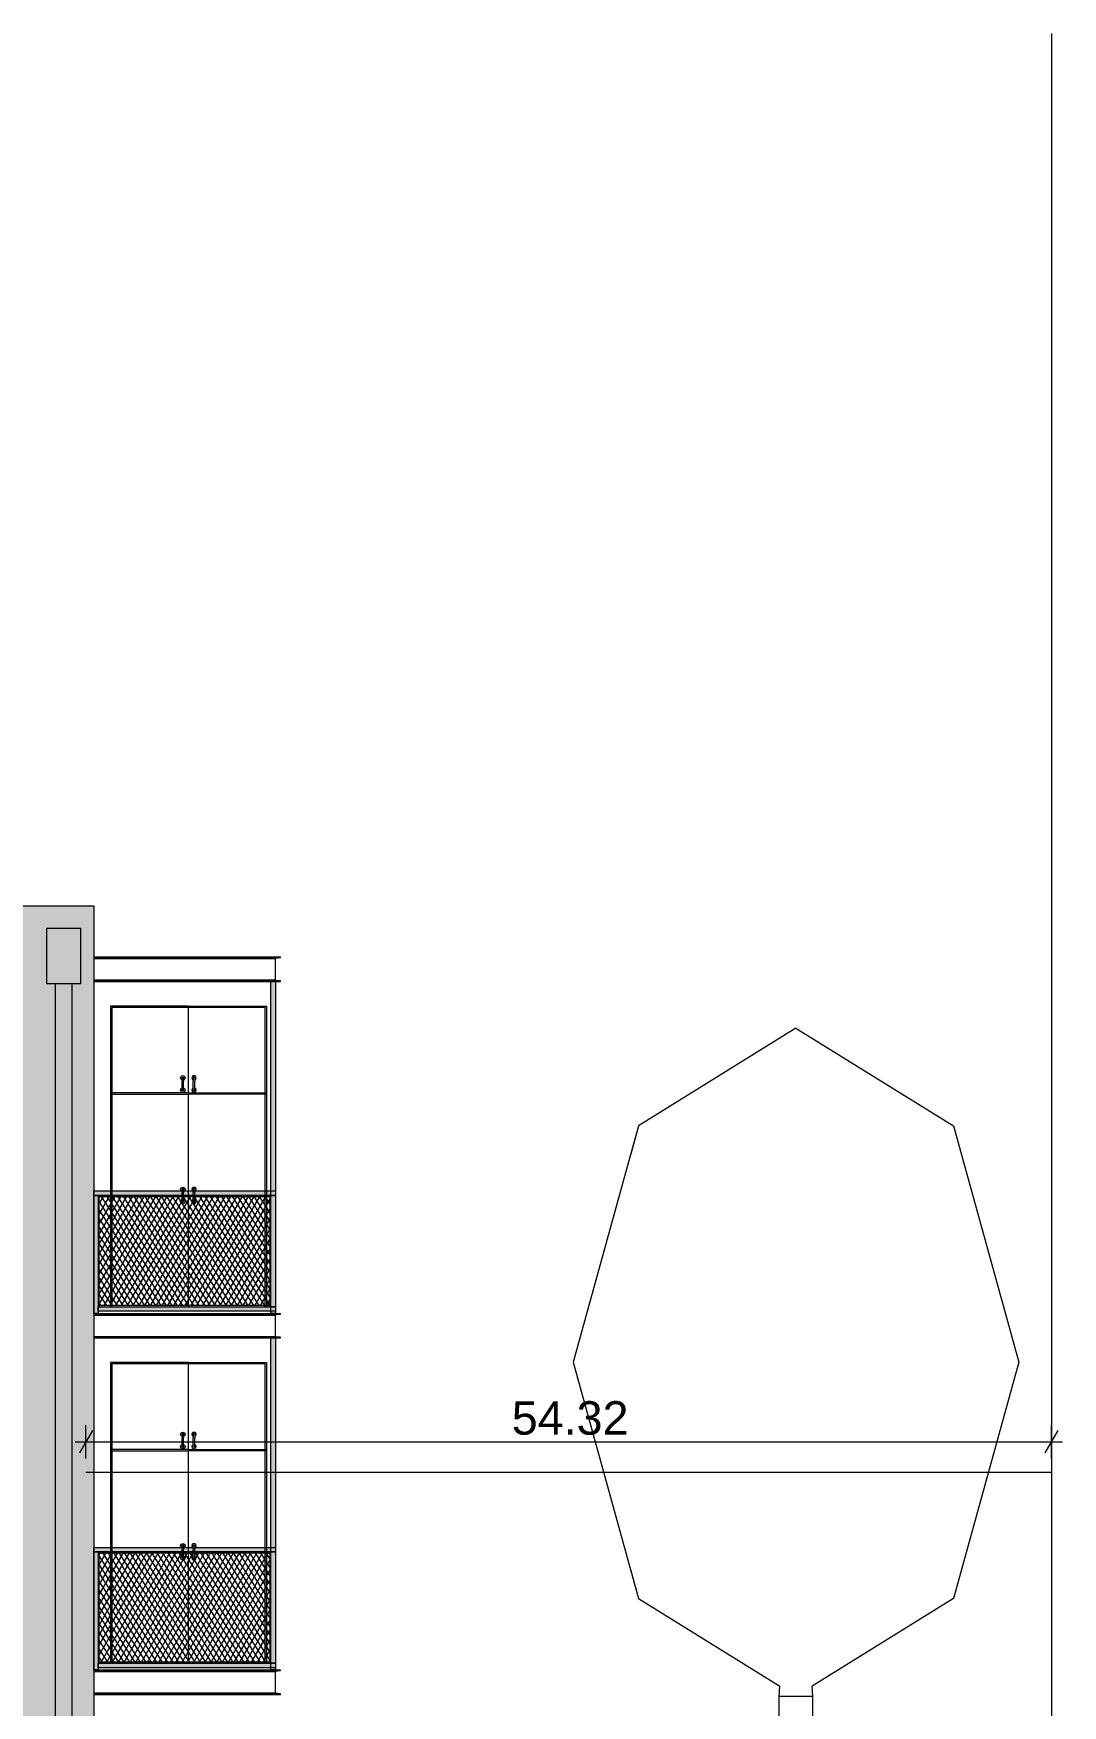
# Model space of a CAD drawing. Header units: metres. Extents: x 476297 to 476657, y 4620828 to 4621206.
# Drawn here: x 476622.52 to 476631.76, y 4621031.99 to 4621047 of the extents above; entities that cross this region are included whole.
import ezdxf

# ---------------------------------------------------------------- set-up
doc = ezdxf.new("R2010")
doc.units = ezdxf.units.M
doc.header["$MEASUREMENT"] = 0
for name, color, linetype in [('New2D Drafting - General', 7, 'Continuous'), ('New2D Drafting - General_Pen_No__30_Pen_No__9_Pen_No__9', 7, 'Continuous'), ('NewInterior - Furniture', 7, 'Continuous'), ('NewStructural - Bearing', 7, 'Continuous'), ('Structural - Bearing', 7, 'Continuous'), ('zoma', 7, 'Continuous')]:
    doc.layers.add(name, color=color, linetype=linetype)
doc.styles.add('GENERATED_STYLE_2', font='arial.ttf')
doc.linetypes.add('Break', pattern='A,0,[1,A-1 áƒ¡áƒ\x90áƒ®áƒšáƒ˜ - áƒ›áƒ¨áƒ”áƒœáƒ”áƒ‘áƒšáƒ”áƒ‘áƒ¡1.Shx,S=0.015679,R=0,X=0,Y=0],-1.975557,0', length=1.975557)
doc.dimstyles.new('GENERATED_STYLE__3', dxfattribs={"dimtxt": 0.3, "dimasz": 0.152, "dimexe": 0.18, "dimexo": 0.003, "dimgap": 0.09, "dimtad": 1, "dimtih": 1, "dimtoh": 1, "dimzin": 0, "dimdsep": 46, "dimtxsty": 'GENERATED_STYLE_2', "dimblk": 'ARROWHEAD_2', "dimblk1": 'ARROWHEAD_2', "dimblk2": 'ARROWHEAD_2', "dimcen": 0.09, "dimclrd": 1, "dimclre": 1, "dimclrt": 1, "dimadec": 0, "dimazin": 0, "dimtfac": 1, "dimtdec": 4, "dimtmove": 0, "dimatfit": 3, "dimfxl": 1, "dimtolj": 1, "dimtzin": 0, "dimarcsym": 0})
pattern_1 = [(60, (476844.52715, 4621385.791044), (-0.038971143, 0.0225), []), (122.833095, (476844.52715, 4621385.791044), (0.0368060797, 0.01875), [])]

# ---------------------------------------------------------------- blocks, each defined once
blk = doc.blocks.new('*D538', base_point=(476844.527, 4621385.791))
at = {"layer": 'zoma', "color": 1, "linetype": 'Continuous', "lineweight": 0, "transparency": 16777216}
for p, q in [((476622.992, 4621034.204), (476622.992, 4621034.504)), ((476631.661, 4621034.204), (476631.661, 4621034.504)), ((476622.894, 4621034.354), (476622.992, 4621034.354)), ((476623.05, 4621034.454), (476622.934, 4621034.254)), ((476622.992, 4621034.354), (476631.661, 4621034.354)), ((476631.603, 4621034.254), (476631.719, 4621034.454)), ((476631.661, 4621034.354), (476631.759, 4621034.354))]:
    blk.add_line(p, q, dxfattribs=at)
at = {"layer": 'zoma', "color": 1, "lineweight": 0, "transparency": 16777216, "insert": (476626.814, 4621034.414), "char_height": 0.3, "attachment_point": 7, "style": 'GENERATED_STYLE_2'}
blk.add_mtext('\\A1;{\\pql;\\fArial CYR|b0|i0|c204|p34;54.32}', dxfattribs=at)
blk = doc.blocks.new('ARROWHEAD_2')
at = {"color": 0, "linetype": 'Continuous', "lineweight": 0}
for p, q in [((0, 0), (-1, 0)), ((-0.378, -0.655), (0.378, 0.655))]:
    blk.add_line(p, q, dxfattribs=at)

msp = doc.modelspace()

# ---------------------------------------------------------------- hatches: boundary and pattern name
at = {"layer": 'New2D Drafting - General', "linetype": 'Continuous', "lineweight": 0}
h = msp.add_hatch(dxfattribs=at)
h.set_pattern_fill('BATT_INSULATION', style=0, pattern_type=2)
h.set_pattern_definition(pattern_1)
h.paths.add_polyline_path([(476623.112, 4621036.556), (476624.643, 4621036.556), (476624.643, 4621035.576), (476623.112, 4621035.576)])
h = msp.add_hatch(dxfattribs=at)
h.set_pattern_fill('BATT_INSULATION', style=0, pattern_type=2)
h.set_pattern_definition(pattern_1)
h.paths.add_polyline_path([(476623.112, 4621033.356), (476624.643, 4621033.356), (476624.643, 4621032.376), (476623.112, 4621032.376)])
at = {"layer": 'New2D Drafting - General_Pen_No__30_Pen_No__9_Pen_No__9', "linetype": 'Continuous', "lineweight": 0}
h = msp.add_hatch(dxfattribs=at)
h.set_pattern_fill('BRICK___RUNNING_BOND', color=252, style=0, pattern_type=2)
h.set_pattern_definition([(0, (476615.891796, 4621034.17524), (0, 0.06664), []), (90, (476615.8918, 4621034.17524), (-0.2448, 0), [0.06664, -0.06664]), (90, (476616.0142, 4621034.24188), (-0.2448, 0), [0.06664, -0.06664])])
h.paths.add_polyline_path([(476623.062, 4621031.666), (476622.992, 4621031.666), (476622.992, 4621029.066), (476605.292, 4621029.066), (476605.292, 4621024.666), (476605.222, 4621024.666), (476605.222, 4621029.166), (476605.222, 4621039.166), (476623.062, 4621039.166), (476623.062, 4621038.706)])
h.paths.add_polyline_path([(476617.692, 4621031.666), (476616.092, 4621031.666), (476616.092, 4621030.066), (476617.692, 4621030.066)], flags=0)
h.paths.add_polyline_path([(476616.092, 4621036.466), (476616.092, 4621038.066), (476617.692, 4621038.066), (476617.692, 4621036.466)], flags=0)
h.paths.add_polyline_path([(476617.692, 4621034.866), (476616.092, 4621034.866), (476616.092, 4621033.266), (476617.692, 4621033.266)], flags=0)
h.paths.add_polyline_path([(476610.392, 4621030.066), (476611.992, 4621030.066), (476611.992, 4621031.666), (476610.392, 4621031.666)], flags=0)
h.paths.add_polyline_path([(476611.992, 4621034.866), (476610.392, 4621034.866), (476610.392, 4621033.266), (476611.992, 4621033.266)], flags=0)
h.paths.add_polyline_path([(476611.992, 4621038.066), (476611.992, 4621036.466), (476610.392, 4621036.466), (476610.392, 4621038.066)], flags=0)
for points in [[(476622.942, 4621038.466), (476622.642, 4621038.466), (476622.642, 4621038.966), (476622.942, 4621038.966)], [(476622.717, 4621028.997), (476622.867, 4621029.036), (476622.867, 4621038.466), (476622.717, 4621038.466)], [(476624.693, 4621038.486), (476624.693, 4621035.566), (476624.653, 4621035.566), (476624.653, 4621038.486)], [(476624.693, 4621036.606), (476624.693, 4621036.566), (476623.062, 4621036.566), (476623.062, 4621036.606)], [(476623.102, 4621035.506), (476623.062, 4621035.506), (476623.062, 4621036.566), (476623.102, 4621036.566)], [(476623.102, 4621035.566), (476623.112, 4621035.576), (476623.112, 4621036.556), (476623.102, 4621036.566)], [(476624.643, 4621036.556), (476624.653, 4621036.566), (476623.102, 4621036.566), (476623.112, 4621036.556)], [(476624.643, 4621035.576), (476624.653, 4621035.566), (476624.653, 4621036.566), (476624.643, 4621036.556)], [(476624.693, 4621035.506), (476624.653, 4621035.506), (476624.653, 4621036.566), (476624.693, 4621036.566)], [(476624.653, 4621035.566), (476624.643, 4621035.576), (476623.112, 4621035.576), (476623.102, 4621035.566)], [(476624.693, 4621035.566), (476624.693, 4621035.526), (476623.102, 4621035.526), (476623.102, 4621035.566)], [(476624.693, 4621035.286), (476624.693, 4621032.366), (476624.653, 4621032.366), (476624.653, 4621035.286)], [(476624.693, 4621033.406), (476624.693, 4621033.366), (476623.062, 4621033.366), (476623.062, 4621033.406)], [(476623.102, 4621032.306), (476623.062, 4621032.306), (476623.062, 4621033.366), (476623.102, 4621033.366)], [(476623.102, 4621032.366), (476623.112, 4621032.376), (476623.112, 4621033.356), (476623.102, 4621033.366)], [(476624.643, 4621033.356), (476624.653, 4621033.366), (476623.102, 4621033.366), (476623.112, 4621033.356)], [(476624.643, 4621032.376), (476624.653, 4621032.366), (476624.653, 4621033.366), (476624.643, 4621033.356)], [(476624.693, 4621032.306), (476624.653, 4621032.306), (476624.653, 4621033.366), (476624.693, 4621033.366)], [(476624.653, 4621032.366), (476624.643, 4621032.376), (476623.112, 4621032.376), (476623.102, 4621032.366)], [(476624.693, 4621032.366), (476624.693, 4621032.326), (476623.102, 4621032.326), (476623.102, 4621032.366)]]:
    msp.add_hatch(color=255, dxfattribs=at).paths.add_polyline_path(points)

# ---------------------------------------------------------------- linework, layer by layer
at = {"layer": 'New2D Drafting - General', "color": 7, "linetype": 'Continuous', "lineweight": 0, "flags": 128}
for points in [[(476623.112, 4621036.556), (476624.643, 4621036.556), (476624.643, 4621035.576), (476623.112, 4621035.576)], [(476623.112, 4621033.356), (476624.643, 4621033.356), (476624.643, 4621032.376), (476623.112, 4621032.376)]]:
    msp.add_lwpolyline(points, close=True, dxfattribs=at)
at = {"layer": 'New2D Drafting - General_Pen_No__30_Pen_No__9_Pen_No__9', "color": 7, "linetype": 'Continuous', "lineweight": 0, "flags": 128}
for points in [[(476623.062, 4621031.666), (476622.992, 4621031.666), (476622.992, 4621029.066), (476605.292, 4621029.066), (476605.292, 4621024.666), (476605.222, 4621024.666), (476605.222, 4621029.166), (476605.222, 4621039.166), (476623.062, 4621039.166), (476623.062, 4621038.706)], [(476622.942, 4621038.466), (476622.642, 4621038.466), (476622.642, 4621038.966), (476622.942, 4621038.966)], [(476622.717, 4621028.997), (476622.867, 4621029.036), (476622.867, 4621038.466), (476622.717, 4621038.466)], [(476624.693, 4621038.486), (476624.693, 4621035.566), (476624.653, 4621035.566), (476624.653, 4621038.486)], [(476624.693, 4621036.606), (476624.693, 4621036.566), (476623.062, 4621036.566), (476623.062, 4621036.606)], [(476623.102, 4621035.506), (476623.062, 4621035.506), (476623.062, 4621036.566), (476623.102, 4621036.566)], [(476623.102, 4621035.566), (476623.112, 4621035.576), (476623.112, 4621036.556), (476623.102, 4621036.566)], [(476624.643, 4621036.556), (476624.653, 4621036.566), (476623.102, 4621036.566), (476623.112, 4621036.556)], [(476624.643, 4621035.576), (476624.653, 4621035.566), (476624.653, 4621036.566), (476624.643, 4621036.556)], [(476624.693, 4621035.506), (476624.653, 4621035.506), (476624.653, 4621036.566), (476624.693, 4621036.566)], [(476624.653, 4621035.566), (476624.643, 4621035.576), (476623.112, 4621035.576), (476623.102, 4621035.566)], [(476624.693, 4621035.566), (476624.693, 4621035.526), (476623.102, 4621035.526), (476623.102, 4621035.566)], [(476624.693, 4621035.286), (476624.693, 4621032.366), (476624.653, 4621032.366), (476624.653, 4621035.286)], [(476624.693, 4621033.406), (476624.693, 4621033.366), (476623.062, 4621033.366), (476623.062, 4621033.406)], [(476623.102, 4621032.306), (476623.062, 4621032.306), (476623.062, 4621033.366), (476623.102, 4621033.366)], [(476623.102, 4621032.366), (476623.112, 4621032.376), (476623.112, 4621033.356), (476623.102, 4621033.366)], [(476624.643, 4621033.356), (476624.653, 4621033.366), (476623.102, 4621033.366), (476623.112, 4621033.356)], [(476624.643, 4621032.376), (476624.653, 4621032.366), (476624.653, 4621033.366), (476624.643, 4621033.356)], [(476624.693, 4621032.306), (476624.653, 4621032.306), (476624.653, 4621033.366), (476624.693, 4621033.366)], [(476624.653, 4621032.366), (476624.643, 4621032.376), (476623.112, 4621032.376), (476623.102, 4621032.366)], [(476624.693, 4621032.366), (476624.693, 4621032.326), (476623.102, 4621032.326), (476623.102, 4621032.366)]]:
    msp.add_lwpolyline(points, close=True, dxfattribs=at)
at = {"layer": 'NewInterior - Furniture', "color": 7, "linetype": 'Continuous', "lineweight": 0}
for p, q in [((476629.366, 4621038.068), (476627.952, 4621037.19)), ((476629.366, 4621038.068), (476630.78, 4621037.19)), ((476627.952, 4621037.19), (476627.366, 4621035.068)), ((476627.952, 4621037.19), (476627.882, 4621036.936)), ((476630.78, 4621037.19), (476631.366, 4621035.068)), ((476627.366, 4621035.068), (476627.952, 4621032.947)), ((476631.366, 4621035.068), (476630.78, 4621032.947)), ((476627.882, 4621033.2), (476627.952, 4621032.947)), ((476627.952, 4621032.947), (476629.221, 4621032.159)), ((476630.78, 4621032.947), (476629.512, 4621032.159)), ((476629.216, 4621032.068), (476629.221, 4621032.159)), ((476629.516, 4621032.068), (476629.512, 4621032.159)), ((476629.218, 4621032.068), (476629.216, 4621032.068)), ((476629.216, 4621029.068), (476629.216, 4621032.068)), ((476629.225, 4621032.068), (476629.218, 4621032.068)), ((476629.236, 4621032.068), (476629.225, 4621032.068)), ((476629.251, 4621032.068), (476629.236, 4621032.068)), ((476629.27, 4621032.068), (476629.251, 4621032.068)), ((476629.291, 4621032.068), (476629.27, 4621032.068)), ((476629.315, 4621032.068), (476629.291, 4621032.068)), ((476629.34, 4621032.068), (476629.315, 4621032.068)), ((476629.366, 4621032.068), (476629.34, 4621032.068)), ((476629.392, 4621032.068), (476629.366, 4621032.068)), ((476629.417, 4621032.068), (476629.392, 4621032.068)), ((476629.441, 4621032.068), (476629.417, 4621032.068)), ((476629.462, 4621032.068), (476629.441, 4621032.068)), ((476629.481, 4621032.068), (476629.462, 4621032.068)), ((476629.496, 4621032.068), (476629.481, 4621032.068)), ((476629.507, 4621032.068), (476629.496, 4621032.068)), ((476629.514, 4621032.068), (476629.507, 4621032.068)), ((476629.516, 4621032.068), (476629.514, 4621032.068)), ((476629.516, 4621029.068), (476629.516, 4621032.068))]:
    msp.add_line(p, q, dxfattribs=at)
at = {"layer": 'NewStructural - Bearing', "color": 1, "linetype": 'Continuous', "lineweight": 0}
msp.add_line((476631.661, 4621046.997), (476631.661, 4621020.265), dxfattribs=at)
at = {"layer": 'NewStructural - Bearing', "color": 7, "linetype": 'Continuous', "lineweight": 0}
for p, q in [((476623.912, 4621038.266), (476623.212, 4621038.266)), ((476623.212, 4621038.266), (476623.212, 4621037.486)), ((476624.6, 4621038.254), (476623.224, 4621038.254)), ((476623.224, 4621038.254), (476623.224, 4621037.486)), ((476623.912, 4621038.266), (476624.612, 4621038.266)), ((476623.912, 4621037.486), (476623.912, 4621038.254)), ((476624.6, 4621037.486), (476624.6, 4621038.254)), ((476624.612, 4621038.266), (476624.612, 4621037.486)), ((476623.845, 4621037.631), (476623.852, 4621037.638)), ((476623.852, 4621037.638), (476623.862, 4621037.641)), ((476623.862, 4621037.641), (476623.872, 4621037.638)), ((476623.872, 4621037.638), (476623.879, 4621037.631)), ((476623.952, 4621037.638), (476623.945, 4621037.631)), ((476623.962, 4621037.641), (476623.952, 4621037.638)), ((476623.972, 4621037.638), (476623.962, 4621037.641)), ((476623.979, 4621037.631), (476623.972, 4621037.638)), ((476623.912, 4621037.486), (476623.212, 4621037.486)), ((476623.212, 4621037.486), (476623.212, 4621035.566)), ((476623.224, 4621037.486), (476623.212, 4621037.486)), ((476623.224, 4621037.486), (476623.224, 4621035.566)), ((476623.842, 4621037.621), (476623.845, 4621037.631)), ((476623.845, 4621037.611), (476623.842, 4621037.621)), ((476623.842, 4621037.511), (476623.845, 4621037.521)), ((476623.845, 4621037.501), (476623.842, 4621037.511)), ((476623.852, 4621037.604), (476623.845, 4621037.611)), ((476623.845, 4621037.521), (476623.852, 4621037.528)), ((476623.852, 4621037.494), (476623.845, 4621037.501)), ((476623.855, 4621037.603), (476623.852, 4621037.604)), ((476623.852, 4621037.528), (476623.855, 4621037.529)), ((476623.862, 4621037.491), (476623.852, 4621037.494)), ((476623.855, 4621037.621), (476623.856, 4621037.625)), ((476623.855, 4621037.621), (476623.855, 4621037.617)), ((476623.855, 4621037.617), (476623.855, 4621037.606)), ((476623.855, 4621037.606), (476623.855, 4621037.591)), ((476623.855, 4621037.541), (476623.855, 4621037.591)), ((476623.855, 4621037.526), (476623.855, 4621037.541)), ((476623.855, 4621037.515), (476623.855, 4621037.526)), ((476623.855, 4621037.511), (476623.855, 4621037.515)), ((476623.856, 4621037.508), (476623.855, 4621037.511)), ((476623.856, 4621037.625), (476623.859, 4621037.627)), ((476623.859, 4621037.505), (476623.856, 4621037.508)), ((476623.859, 4621037.627), (476623.862, 4621037.628)), ((476623.862, 4621037.504), (476623.859, 4621037.505)), ((476623.862, 4621037.628), (476623.866, 4621037.627)), ((476623.866, 4621037.505), (476623.862, 4621037.504)), ((476623.872, 4621037.494), (476623.862, 4621037.491)), ((476623.866, 4621037.627), (476623.868, 4621037.625)), ((476623.868, 4621037.508), (476623.866, 4621037.505)), ((476623.868, 4621037.625), (476623.869, 4621037.621)), ((476623.869, 4621037.511), (476623.868, 4621037.508)), ((476623.869, 4621037.621), (476623.869, 4621037.617)), ((476623.869, 4621037.617), (476623.869, 4621037.606)), ((476623.869, 4621037.606), (476623.869, 4621037.591)), ((476623.872, 4621037.604), (476623.869, 4621037.603)), ((476623.869, 4621037.541), (476623.869, 4621037.591)), ((476623.869, 4621037.526), (476623.869, 4621037.541)), ((476623.869, 4621037.529), (476623.872, 4621037.528)), ((476623.869, 4621037.515), (476623.869, 4621037.526)), ((476623.869, 4621037.511), (476623.869, 4621037.515)), ((476623.879, 4621037.611), (476623.872, 4621037.604)), ((476623.872, 4621037.528), (476623.879, 4621037.521)), ((476623.879, 4621037.501), (476623.872, 4621037.494)), ((476623.879, 4621037.631), (476623.882, 4621037.621)), ((476623.882, 4621037.621), (476623.879, 4621037.611)), ((476623.879, 4621037.521), (476623.882, 4621037.511)), ((476623.882, 4621037.511), (476623.879, 4621037.501)), ((476623.912, 4621037.486), (476624.612, 4621037.486)), ((476623.945, 4621037.631), (476623.942, 4621037.621)), ((476623.942, 4621037.621), (476623.945, 4621037.611)), ((476623.945, 4621037.521), (476623.942, 4621037.511)), ((476623.942, 4621037.511), (476623.945, 4621037.501)), ((476623.945, 4621037.611), (476623.952, 4621037.604)), ((476623.952, 4621037.528), (476623.945, 4621037.521)), ((476623.945, 4621037.501), (476623.952, 4621037.494)), ((476623.952, 4621037.604), (476623.955, 4621037.603)), ((476623.955, 4621037.529), (476623.952, 4621037.528)), ((476623.952, 4621037.494), (476623.962, 4621037.491)), ((476623.956, 4621037.625), (476623.955, 4621037.621)), ((476623.955, 4621037.621), (476623.955, 4621037.617)), ((476623.955, 4621037.617), (476623.955, 4621037.606)), ((476623.955, 4621037.606), (476623.955, 4621037.591)), ((476623.955, 4621037.541), (476623.955, 4621037.591)), ((476623.955, 4621037.526), (476623.955, 4621037.541)), ((476623.955, 4621037.515), (476623.955, 4621037.526)), ((476623.955, 4621037.511), (476623.955, 4621037.515)), ((476623.955, 4621037.511), (476623.956, 4621037.508)), ((476623.959, 4621037.627), (476623.956, 4621037.625)), ((476623.956, 4621037.508), (476623.959, 4621037.505)), ((476623.962, 4621037.628), (476623.959, 4621037.627)), ((476623.959, 4621037.505), (476623.962, 4621037.504)), ((476623.966, 4621037.627), (476623.962, 4621037.628)), ((476623.962, 4621037.504), (476623.966, 4621037.505)), ((476623.962, 4621037.491), (476623.972, 4621037.494)), ((476623.968, 4621037.625), (476623.966, 4621037.627)), ((476623.966, 4621037.505), (476623.968, 4621037.508)), ((476623.969, 4621037.621), (476623.968, 4621037.625)), ((476623.968, 4621037.508), (476623.969, 4621037.511)), ((476623.969, 4621037.621), (476623.969, 4621037.617)), ((476623.969, 4621037.617), (476623.969, 4621037.606)), ((476623.969, 4621037.606), (476623.969, 4621037.591)), ((476623.969, 4621037.603), (476623.972, 4621037.604)), ((476623.969, 4621037.541), (476623.969, 4621037.591)), ((476623.969, 4621037.526), (476623.969, 4621037.541)), ((476623.972, 4621037.528), (476623.969, 4621037.529)), ((476623.969, 4621037.515), (476623.969, 4621037.526)), ((476623.969, 4621037.511), (476623.969, 4621037.515)), ((476623.972, 4621037.604), (476623.979, 4621037.611)), ((476623.979, 4621037.521), (476623.972, 4621037.528)), ((476623.972, 4621037.494), (476623.979, 4621037.501)), ((476623.982, 4621037.621), (476623.979, 4621037.631)), ((476623.979, 4621037.611), (476623.982, 4621037.621)), ((476623.982, 4621037.511), (476623.979, 4621037.521)), ((476623.979, 4621037.501), (476623.982, 4621037.511)), ((476624.6, 4621035.566), (476624.6, 4621037.486)), ((476624.612, 4621037.486), (476624.612, 4621035.566)), ((476623.212, 4621037.474), (476623.912, 4621037.474)), ((476623.912, 4621035.566), (476623.912, 4621037.474)), ((476624.612, 4621037.474), (476623.912, 4621037.474)), ((476623.842, 4621036.621), (476623.845, 4621036.631)), ((476623.845, 4621036.611), (476623.842, 4621036.621)), ((476623.845, 4621036.631), (476623.852, 4621036.638)), ((476623.852, 4621036.604), (476623.845, 4621036.611)), ((476623.852, 4621036.638), (476623.862, 4621036.641)), ((476623.855, 4621036.603), (476623.852, 4621036.604)), ((476623.855, 4621036.621), (476623.856, 4621036.625)), ((476623.855, 4621036.621), (476623.855, 4621036.617)), ((476623.855, 4621036.617), (476623.855, 4621036.606)), ((476623.855, 4621036.606), (476623.855, 4621036.591)), ((476623.855, 4621036.541), (476623.855, 4621036.591)), ((476623.856, 4621036.625), (476623.859, 4621036.627)), ((476623.859, 4621036.627), (476623.862, 4621036.628)), ((476623.862, 4621036.641), (476623.872, 4621036.638)), ((476623.862, 4621036.628), (476623.866, 4621036.627)), ((476623.866, 4621036.627), (476623.868, 4621036.625)), ((476623.868, 4621036.625), (476623.869, 4621036.621)), ((476623.869, 4621036.621), (476623.869, 4621036.617)), ((476623.869, 4621036.617), (476623.869, 4621036.606)), ((476623.869, 4621036.606), (476623.869, 4621036.591)), ((476623.872, 4621036.604), (476623.869, 4621036.603)), ((476623.869, 4621036.541), (476623.869, 4621036.591)), ((476623.872, 4621036.638), (476623.879, 4621036.631)), ((476623.879, 4621036.611), (476623.872, 4621036.604)), ((476623.879, 4621036.631), (476623.882, 4621036.621)), ((476623.882, 4621036.621), (476623.879, 4621036.611)), ((476623.945, 4621036.631), (476623.942, 4621036.621)), ((476623.942, 4621036.621), (476623.945, 4621036.611)), ((476623.952, 4621036.638), (476623.945, 4621036.631)), ((476623.945, 4621036.611), (476623.952, 4621036.604)), ((476623.962, 4621036.641), (476623.952, 4621036.638)), ((476623.952, 4621036.604), (476623.955, 4621036.603)), ((476623.956, 4621036.625), (476623.955, 4621036.621)), ((476623.955, 4621036.621), (476623.955, 4621036.617)), ((476623.955, 4621036.617), (476623.955, 4621036.606)), ((476623.955, 4621036.606), (476623.955, 4621036.591)), ((476623.955, 4621036.541), (476623.955, 4621036.591)), ((476623.959, 4621036.627), (476623.956, 4621036.625)), ((476623.962, 4621036.628), (476623.959, 4621036.627)), ((476623.972, 4621036.638), (476623.962, 4621036.641)), ((476623.966, 4621036.627), (476623.962, 4621036.628)), ((476623.968, 4621036.625), (476623.966, 4621036.627)), ((476623.969, 4621036.621), (476623.968, 4621036.625)), ((476623.969, 4621036.621), (476623.969, 4621036.617)), ((476623.969, 4621036.617), (476623.969, 4621036.606)), ((476623.969, 4621036.606), (476623.969, 4621036.591)), ((476623.969, 4621036.603), (476623.972, 4621036.604)), ((476623.969, 4621036.541), (476623.969, 4621036.591)), ((476623.979, 4621036.631), (476623.972, 4621036.638)), ((476623.972, 4621036.604), (476623.979, 4621036.611)), ((476623.982, 4621036.621), (476623.979, 4621036.631)), ((476623.979, 4621036.611), (476623.982, 4621036.621)), ((476623.842, 4621036.511), (476623.845, 4621036.521)), ((476623.845, 4621036.501), (476623.842, 4621036.511)), ((476623.845, 4621036.521), (476623.852, 4621036.528)), ((476623.852, 4621036.494), (476623.845, 4621036.501)), ((476623.852, 4621036.528), (476623.855, 4621036.529)), ((476623.862, 4621036.491), (476623.852, 4621036.494)), ((476623.855, 4621036.526), (476623.855, 4621036.541)), ((476623.855, 4621036.515), (476623.855, 4621036.526)), ((476623.855, 4621036.511), (476623.855, 4621036.515)), ((476623.856, 4621036.508), (476623.855, 4621036.511)), ((476623.859, 4621036.505), (476623.856, 4621036.508)), ((476623.862, 4621036.504), (476623.859, 4621036.505)), ((476623.866, 4621036.505), (476623.862, 4621036.504)), ((476623.872, 4621036.494), (476623.862, 4621036.491)), ((476623.868, 4621036.508), (476623.866, 4621036.505)), ((476623.869, 4621036.511), (476623.868, 4621036.508)), ((476623.869, 4621036.526), (476623.869, 4621036.541)), ((476623.869, 4621036.529), (476623.872, 4621036.528)), ((476623.869, 4621036.515), (476623.869, 4621036.526)), ((476623.869, 4621036.511), (476623.869, 4621036.515)), ((476623.872, 4621036.528), (476623.879, 4621036.521)), ((476623.879, 4621036.501), (476623.872, 4621036.494)), ((476623.879, 4621036.521), (476623.882, 4621036.511)), ((476623.882, 4621036.511), (476623.879, 4621036.501)), ((476623.945, 4621036.521), (476623.942, 4621036.511)), ((476623.942, 4621036.511), (476623.945, 4621036.501)), ((476623.952, 4621036.528), (476623.945, 4621036.521)), ((476623.945, 4621036.501), (476623.952, 4621036.494)), ((476623.955, 4621036.529), (476623.952, 4621036.528)), ((476623.952, 4621036.494), (476623.962, 4621036.491)), ((476623.955, 4621036.526), (476623.955, 4621036.541)), ((476623.955, 4621036.515), (476623.955, 4621036.526)), ((476623.955, 4621036.511), (476623.955, 4621036.515)), ((476623.955, 4621036.511), (476623.956, 4621036.508)), ((476623.956, 4621036.508), (476623.959, 4621036.505)), ((476623.959, 4621036.505), (476623.962, 4621036.504)), ((476623.962, 4621036.504), (476623.966, 4621036.505)), ((476623.962, 4621036.491), (476623.972, 4621036.494)), ((476623.966, 4621036.505), (476623.968, 4621036.508)), ((476623.968, 4621036.508), (476623.969, 4621036.511)), ((476623.969, 4621036.526), (476623.969, 4621036.541)), ((476623.972, 4621036.528), (476623.969, 4621036.529)), ((476623.969, 4621036.515), (476623.969, 4621036.526)), ((476623.969, 4621036.511), (476623.969, 4621036.515)), ((476623.979, 4621036.521), (476623.972, 4621036.528)), ((476623.972, 4621036.494), (476623.979, 4621036.501)), ((476623.982, 4621036.511), (476623.979, 4621036.521)), ((476623.979, 4621036.501), (476623.982, 4621036.511)), ((476623.224, 4621035.566), (476623.212, 4621035.566)), ((476624.612, 4621035.566), (476624.6, 4621035.566)), ((476623.912, 4621035.066), (476623.212, 4621035.066)), ((476623.212, 4621035.066), (476623.212, 4621034.286)), ((476624.6, 4621035.054), (476623.224, 4621035.054)), ((476623.224, 4621035.054), (476623.224, 4621034.286)), ((476623.912, 4621035.066), (476624.612, 4621035.066)), ((476623.912, 4621034.286), (476623.912, 4621035.054)), ((476624.6, 4621034.286), (476624.6, 4621035.054)), ((476624.612, 4621035.066), (476624.612, 4621034.286)), ((476623.842, 4621034.421), (476623.845, 4621034.431)), ((476623.845, 4621034.411), (476623.842, 4621034.421)), ((476623.845, 4621034.431), (476623.852, 4621034.438)), ((476623.852, 4621034.404), (476623.845, 4621034.411)), ((476623.852, 4621034.438), (476623.862, 4621034.441)), ((476623.855, 4621034.403), (476623.852, 4621034.404)), ((476623.855, 4621034.421), (476623.856, 4621034.425)), ((476623.855, 4621034.421), (476623.855, 4621034.417)), ((476623.855, 4621034.417), (476623.855, 4621034.406)), ((476623.855, 4621034.406), (476623.855, 4621034.391)), ((476623.855, 4621034.341), (476623.855, 4621034.391)), ((476623.855, 4621034.326), (476623.855, 4621034.341)), ((476623.856, 4621034.425), (476623.859, 4621034.427)), ((476623.859, 4621034.427), (476623.862, 4621034.428)), ((476623.862, 4621034.441), (476623.872, 4621034.438)), ((476623.862, 4621034.428), (476623.866, 4621034.427)), ((476623.866, 4621034.427), (476623.868, 4621034.425)), ((476623.868, 4621034.425), (476623.869, 4621034.421)), ((476623.869, 4621034.421), (476623.869, 4621034.417)), ((476623.869, 4621034.417), (476623.869, 4621034.406)), ((476623.869, 4621034.406), (476623.869, 4621034.391)), ((476623.872, 4621034.404), (476623.869, 4621034.403)), ((476623.869, 4621034.341), (476623.869, 4621034.391)), ((476623.869, 4621034.326), (476623.869, 4621034.341)), ((476623.872, 4621034.438), (476623.879, 4621034.431)), ((476623.879, 4621034.411), (476623.872, 4621034.404)), ((476623.879, 4621034.431), (476623.882, 4621034.421)), ((476623.882, 4621034.421), (476623.879, 4621034.411)), ((476623.945, 4621034.431), (476623.942, 4621034.421)), ((476623.942, 4621034.421), (476623.945, 4621034.411)), ((476623.952, 4621034.438), (476623.945, 4621034.431)), ((476623.945, 4621034.411), (476623.952, 4621034.404)), ((476623.962, 4621034.441), (476623.952, 4621034.438)), ((476623.952, 4621034.404), (476623.955, 4621034.403)), ((476623.956, 4621034.425), (476623.955, 4621034.421)), ((476623.955, 4621034.421), (476623.955, 4621034.417)), ((476623.955, 4621034.417), (476623.955, 4621034.406)), ((476623.955, 4621034.406), (476623.955, 4621034.391)), ((476623.955, 4621034.341), (476623.955, 4621034.391)), ((476623.955, 4621034.326), (476623.955, 4621034.341)), ((476623.959, 4621034.427), (476623.956, 4621034.425)), ((476623.962, 4621034.428), (476623.959, 4621034.427)), ((476623.972, 4621034.438), (476623.962, 4621034.441)), ((476623.966, 4621034.427), (476623.962, 4621034.428)), ((476623.968, 4621034.425), (476623.966, 4621034.427)), ((476623.969, 4621034.421), (476623.968, 4621034.425)), ((476623.969, 4621034.421), (476623.969, 4621034.417)), ((476623.969, 4621034.417), (476623.969, 4621034.406)), ((476623.969, 4621034.406), (476623.969, 4621034.391)), ((476623.969, 4621034.403), (476623.972, 4621034.404)), ((476623.969, 4621034.341), (476623.969, 4621034.391)), ((476623.969, 4621034.326), (476623.969, 4621034.341)), ((476623.979, 4621034.431), (476623.972, 4621034.438)), ((476623.972, 4621034.404), (476623.979, 4621034.411)), ((476623.982, 4621034.421), (476623.979, 4621034.431)), ((476623.979, 4621034.411), (476623.982, 4621034.421)), ((476623.912, 4621034.286), (476623.212, 4621034.286)), ((476623.212, 4621034.286), (476623.212, 4621032.366)), ((476623.224, 4621034.286), (476623.212, 4621034.286)), ((476623.212, 4621034.274), (476623.912, 4621034.274)), ((476623.224, 4621034.286), (476623.224, 4621032.366)), ((476623.842, 4621034.311), (476623.845, 4621034.321)), ((476623.845, 4621034.301), (476623.842, 4621034.311)), ((476623.845, 4621034.321), (476623.852, 4621034.328)), ((476623.852, 4621034.294), (476623.845, 4621034.301)), ((476623.852, 4621034.328), (476623.855, 4621034.329)), ((476623.862, 4621034.291), (476623.852, 4621034.294)), ((476623.855, 4621034.315), (476623.855, 4621034.326)), ((476623.855, 4621034.311), (476623.855, 4621034.315)), ((476623.856, 4621034.308), (476623.855, 4621034.311)), ((476623.859, 4621034.305), (476623.856, 4621034.308)), ((476623.862, 4621034.304), (476623.859, 4621034.305)), ((476623.866, 4621034.305), (476623.862, 4621034.304)), ((476623.872, 4621034.294), (476623.862, 4621034.291)), ((476623.868, 4621034.308), (476623.866, 4621034.305)), ((476623.869, 4621034.311), (476623.868, 4621034.308)), ((476623.869, 4621034.329), (476623.872, 4621034.328)), ((476623.869, 4621034.315), (476623.869, 4621034.326)), ((476623.869, 4621034.311), (476623.869, 4621034.315)), ((476623.872, 4621034.328), (476623.879, 4621034.321)), ((476623.879, 4621034.301), (476623.872, 4621034.294)), ((476623.879, 4621034.321), (476623.882, 4621034.311)), ((476623.882, 4621034.311), (476623.879, 4621034.301)), ((476623.912, 4621034.286), (476624.612, 4621034.286)), ((476623.912, 4621032.366), (476623.912, 4621034.274)), ((476624.612, 4621034.274), (476623.912, 4621034.274)), ((476623.945, 4621034.321), (476623.942, 4621034.311)), ((476623.942, 4621034.311), (476623.945, 4621034.301)), ((476623.952, 4621034.328), (476623.945, 4621034.321)), ((476623.945, 4621034.301), (476623.952, 4621034.294)), ((476623.955, 4621034.329), (476623.952, 4621034.328)), ((476623.952, 4621034.294), (476623.962, 4621034.291)), ((476623.955, 4621034.315), (476623.955, 4621034.326)), ((476623.955, 4621034.311), (476623.955, 4621034.315)), ((476623.955, 4621034.311), (476623.956, 4621034.308)), ((476623.956, 4621034.308), (476623.959, 4621034.305)), ((476623.959, 4621034.305), (476623.962, 4621034.304)), ((476623.962, 4621034.304), (476623.966, 4621034.305)), ((476623.962, 4621034.291), (476623.972, 4621034.294)), ((476623.966, 4621034.305), (476623.968, 4621034.308)), ((476623.968, 4621034.308), (476623.969, 4621034.311)), ((476623.972, 4621034.328), (476623.969, 4621034.329)), ((476623.969, 4621034.315), (476623.969, 4621034.326)), ((476623.969, 4621034.311), (476623.969, 4621034.315)), ((476623.979, 4621034.321), (476623.972, 4621034.328)), ((476623.972, 4621034.294), (476623.979, 4621034.301)), ((476623.982, 4621034.311), (476623.979, 4621034.321)), ((476623.979, 4621034.301), (476623.982, 4621034.311)), ((476624.6, 4621032.366), (476624.6, 4621034.286)), ((476624.612, 4621034.286), (476624.612, 4621032.366)), ((476623.842, 4621033.421), (476623.845, 4621033.431)), ((476623.845, 4621033.431), (476623.852, 4621033.438)), ((476623.852, 4621033.438), (476623.862, 4621033.441)), ((476623.862, 4621033.441), (476623.872, 4621033.438)), ((476623.872, 4621033.438), (476623.879, 4621033.431)), ((476623.879, 4621033.431), (476623.882, 4621033.421)), ((476623.945, 4621033.431), (476623.942, 4621033.421)), ((476623.952, 4621033.438), (476623.945, 4621033.431)), ((476623.962, 4621033.441), (476623.952, 4621033.438)), ((476623.972, 4621033.438), (476623.962, 4621033.441)), ((476623.979, 4621033.431), (476623.972, 4621033.438)), ((476623.982, 4621033.421), (476623.979, 4621033.431)), ((476623.845, 4621033.411), (476623.842, 4621033.421)), ((476623.842, 4621033.311), (476623.845, 4621033.321)), ((476623.845, 4621033.301), (476623.842, 4621033.311)), ((476623.852, 4621033.404), (476623.845, 4621033.411)), ((476623.845, 4621033.321), (476623.852, 4621033.328)), ((476623.852, 4621033.294), (476623.845, 4621033.301)), ((476623.855, 4621033.403), (476623.852, 4621033.404)), ((476623.852, 4621033.328), (476623.855, 4621033.329)), ((476623.862, 4621033.291), (476623.852, 4621033.294)), ((476623.855, 4621033.421), (476623.856, 4621033.425)), ((476623.855, 4621033.421), (476623.855, 4621033.417)), ((476623.855, 4621033.417), (476623.855, 4621033.406)), ((476623.855, 4621033.406), (476623.855, 4621033.391)), ((476623.855, 4621033.341), (476623.855, 4621033.391)), ((476623.855, 4621033.326), (476623.855, 4621033.341)), ((476623.855, 4621033.315), (476623.855, 4621033.326)), ((476623.855, 4621033.311), (476623.855, 4621033.315)), ((476623.856, 4621033.308), (476623.855, 4621033.311)), ((476623.856, 4621033.425), (476623.859, 4621033.427)), ((476623.859, 4621033.305), (476623.856, 4621033.308)), ((476623.859, 4621033.427), (476623.862, 4621033.428)), ((476623.862, 4621033.304), (476623.859, 4621033.305)), ((476623.862, 4621033.428), (476623.866, 4621033.427)), ((476623.866, 4621033.305), (476623.862, 4621033.304)), ((476623.872, 4621033.294), (476623.862, 4621033.291)), ((476623.866, 4621033.427), (476623.868, 4621033.425)), ((476623.868, 4621033.308), (476623.866, 4621033.305)), ((476623.868, 4621033.425), (476623.869, 4621033.421)), ((476623.869, 4621033.311), (476623.868, 4621033.308)), ((476623.869, 4621033.421), (476623.869, 4621033.417)), ((476623.869, 4621033.417), (476623.869, 4621033.406)), ((476623.869, 4621033.406), (476623.869, 4621033.391)), ((476623.872, 4621033.404), (476623.869, 4621033.403)), ((476623.869, 4621033.341), (476623.869, 4621033.391)), ((476623.869, 4621033.326), (476623.869, 4621033.341)), ((476623.869, 4621033.329), (476623.872, 4621033.328)), ((476623.869, 4621033.315), (476623.869, 4621033.326)), ((476623.869, 4621033.311), (476623.869, 4621033.315)), ((476623.879, 4621033.411), (476623.872, 4621033.404)), ((476623.872, 4621033.328), (476623.879, 4621033.321)), ((476623.879, 4621033.301), (476623.872, 4621033.294)), ((476623.882, 4621033.421), (476623.879, 4621033.411)), ((476623.879, 4621033.321), (476623.882, 4621033.311)), ((476623.882, 4621033.311), (476623.879, 4621033.301)), ((476623.942, 4621033.421), (476623.945, 4621033.411)), ((476623.945, 4621033.321), (476623.942, 4621033.311)), ((476623.942, 4621033.311), (476623.945, 4621033.301)), ((476623.945, 4621033.411), (476623.952, 4621033.404)), ((476623.952, 4621033.328), (476623.945, 4621033.321)), ((476623.945, 4621033.301), (476623.952, 4621033.294)), ((476623.952, 4621033.404), (476623.955, 4621033.403)), ((476623.955, 4621033.329), (476623.952, 4621033.328)), ((476623.952, 4621033.294), (476623.962, 4621033.291)), ((476623.956, 4621033.425), (476623.955, 4621033.421)), ((476623.955, 4621033.421), (476623.955, 4621033.417)), ((476623.955, 4621033.417), (476623.955, 4621033.406)), ((476623.955, 4621033.406), (476623.955, 4621033.391)), ((476623.955, 4621033.341), (476623.955, 4621033.391)), ((476623.955, 4621033.326), (476623.955, 4621033.341)), ((476623.955, 4621033.315), (476623.955, 4621033.326)), ((476623.955, 4621033.311), (476623.955, 4621033.315)), ((476623.955, 4621033.311), (476623.956, 4621033.308)), ((476623.959, 4621033.427), (476623.956, 4621033.425)), ((476623.956, 4621033.308), (476623.959, 4621033.305)), ((476623.962, 4621033.428), (476623.959, 4621033.427)), ((476623.959, 4621033.305), (476623.962, 4621033.304)), ((476623.966, 4621033.427), (476623.962, 4621033.428)), ((476623.962, 4621033.304), (476623.966, 4621033.305)), ((476623.962, 4621033.291), (476623.972, 4621033.294)), ((476623.968, 4621033.425), (476623.966, 4621033.427)), ((476623.966, 4621033.305), (476623.968, 4621033.308)), ((476623.969, 4621033.421), (476623.968, 4621033.425)), ((476623.968, 4621033.308), (476623.969, 4621033.311)), ((476623.969, 4621033.421), (476623.969, 4621033.417)), ((476623.969, 4621033.417), (476623.969, 4621033.406)), ((476623.969, 4621033.406), (476623.969, 4621033.391)), ((476623.969, 4621033.403), (476623.972, 4621033.404)), ((476623.969, 4621033.341), (476623.969, 4621033.391)), ((476623.969, 4621033.326), (476623.969, 4621033.341)), ((476623.972, 4621033.328), (476623.969, 4621033.329)), ((476623.969, 4621033.315), (476623.969, 4621033.326)), ((476623.969, 4621033.311), (476623.969, 4621033.315)), ((476623.972, 4621033.404), (476623.979, 4621033.411)), ((476623.979, 4621033.321), (476623.972, 4621033.328)), ((476623.972, 4621033.294), (476623.979, 4621033.301)), ((476623.979, 4621033.411), (476623.982, 4621033.421)), ((476623.982, 4621033.311), (476623.979, 4621033.321)), ((476623.979, 4621033.301), (476623.982, 4621033.311)), ((476623.224, 4621032.366), (476623.212, 4621032.366)), ((476624.612, 4621032.366), (476624.6, 4621032.366))]:
    msp.add_line(p, q, dxfattribs=at)
at = {"layer": 'NewStructural - Bearing', "color": 1, "linetype": 'Break', "lineweight": 0}
msp.add_line((476622.992, 4621034.082), (476631.661, 4621034.082), dxfattribs=at)
at = {"layer": 'Structural - Bearing', "color": 7, "linetype": 'Continuous', "lineweight": 0}
for p, q in [((476623.062, 4621038.706), (476624.739, 4621038.706)), ((476623.062, 4621038.704), (476624.739, 4621038.704)), ((476623.062, 4621038.7), (476624.734, 4621038.7)), ((476623.062, 4621038.696), (476624.697, 4621038.696)), ((476623.062, 4621038.692), (476624.693, 4621038.692)), ((476624.693, 4621038.693), (476624.694, 4621038.694)), ((476624.693, 4621038.692), (476624.693, 4621038.693)), ((476624.693, 4621038.5), (476624.693, 4621038.692)), ((476624.694, 4621038.694), (476624.696, 4621038.695)), ((476624.696, 4621038.695), (476624.697, 4621038.696)), ((476624.697, 4621038.696), (476624.734, 4621038.7)), ((476624.734, 4621038.7), (476624.736, 4621038.7)), ((476624.736, 4621038.7), (476624.737, 4621038.701)), ((476624.737, 4621038.701), (476624.739, 4621038.702)), ((476624.739, 4621038.704), (476624.739, 4621038.706)), ((476624.739, 4621038.702), (476624.739, 4621038.704)), ((476623.062, 4621038.5), (476624.693, 4621038.5)), ((476623.062, 4621038.496), (476624.697, 4621038.496)), ((476623.062, 4621038.492), (476624.734, 4621038.492)), ((476623.062, 4621038.489), (476624.739, 4621038.489)), ((476623.062, 4621038.486), (476624.739, 4621038.486)), ((476624.693, 4621038.499), (476624.693, 4621038.5)), ((476624.694, 4621038.498), (476624.693, 4621038.499)), ((476624.696, 4621038.497), (476624.694, 4621038.498)), ((476624.697, 4621038.496), (476624.696, 4621038.497)), ((476624.734, 4621038.492), (476624.697, 4621038.496)), ((476624.736, 4621038.492), (476624.734, 4621038.492)), ((476624.737, 4621038.491), (476624.736, 4621038.492)), ((476624.739, 4621038.49), (476624.737, 4621038.491)), ((476624.739, 4621038.489), (476624.739, 4621038.49)), ((476624.739, 4621038.486), (476624.739, 4621038.489)), ((476623.062, 4621035.506), (476624.739, 4621035.506)), ((476623.062, 4621035.504), (476624.739, 4621035.504)), ((476623.062, 4621035.5), (476624.734, 4621035.5)), ((476623.062, 4621035.496), (476624.697, 4621035.496)), ((476623.062, 4621035.492), (476624.693, 4621035.492)), ((476624.693, 4621035.493), (476624.694, 4621035.494)), ((476624.693, 4621035.492), (476624.693, 4621035.493)), ((476624.693, 4621035.3), (476624.693, 4621035.492)), ((476624.694, 4621035.494), (476624.696, 4621035.495)), ((476624.696, 4621035.495), (476624.697, 4621035.496)), ((476624.697, 4621035.496), (476624.734, 4621035.5)), ((476624.734, 4621035.5), (476624.736, 4621035.5)), ((476624.736, 4621035.5), (476624.737, 4621035.501)), ((476624.737, 4621035.501), (476624.739, 4621035.502)), ((476624.739, 4621035.504), (476624.739, 4621035.506)), ((476624.739, 4621035.502), (476624.739, 4621035.504)), ((476623.062, 4621035.3), (476624.693, 4621035.3)), ((476623.062, 4621035.296), (476624.697, 4621035.296)), ((476623.062, 4621035.292), (476624.734, 4621035.292)), ((476623.062, 4621035.289), (476624.739, 4621035.289)), ((476623.062, 4621035.286), (476624.739, 4621035.286)), ((476624.693, 4621035.299), (476624.693, 4621035.3)), ((476624.694, 4621035.298), (476624.693, 4621035.299)), ((476624.696, 4621035.297), (476624.694, 4621035.298)), ((476624.697, 4621035.296), (476624.696, 4621035.297)), ((476624.734, 4621035.292), (476624.697, 4621035.296)), ((476624.736, 4621035.292), (476624.734, 4621035.292)), ((476624.737, 4621035.291), (476624.736, 4621035.292)), ((476624.739, 4621035.29), (476624.737, 4621035.291)), ((476624.739, 4621035.289), (476624.739, 4621035.29)), ((476624.739, 4621035.286), (476624.739, 4621035.289)), ((476623.062, 4621032.306), (476624.739, 4621032.306)), ((476623.062, 4621032.304), (476624.739, 4621032.304)), ((476623.062, 4621032.3), (476624.734, 4621032.3)), ((476623.062, 4621032.296), (476624.697, 4621032.296)), ((476623.062, 4621032.292), (476624.693, 4621032.292)), ((476624.693, 4621032.293), (476624.694, 4621032.294)), ((476624.693, 4621032.292), (476624.693, 4621032.293)), ((476624.693, 4621032.1), (476624.693, 4621032.292)), ((476624.694, 4621032.294), (476624.696, 4621032.295)), ((476624.696, 4621032.295), (476624.697, 4621032.296)), ((476624.697, 4621032.296), (476624.734, 4621032.3)), ((476624.734, 4621032.3), (476624.736, 4621032.3)), ((476624.736, 4621032.3), (476624.737, 4621032.301)), ((476624.737, 4621032.301), (476624.739, 4621032.302)), ((476624.739, 4621032.304), (476624.739, 4621032.306)), ((476624.739, 4621032.302), (476624.739, 4621032.304)), ((476623.062, 4621032.1), (476624.693, 4621032.1)), ((476623.062, 4621032.096), (476624.697, 4621032.096)), ((476623.062, 4621032.092), (476624.734, 4621032.092)), ((476623.062, 4621032.089), (476624.739, 4621032.089)), ((476623.062, 4621032.086), (476624.739, 4621032.086)), ((476624.693, 4621032.099), (476624.693, 4621032.1)), ((476624.694, 4621032.098), (476624.693, 4621032.099)), ((476624.696, 4621032.097), (476624.694, 4621032.098)), ((476624.697, 4621032.096), (476624.696, 4621032.097)), ((476624.734, 4621032.092), (476624.697, 4621032.096)), ((476624.736, 4621032.092), (476624.734, 4621032.092)), ((476624.737, 4621032.091), (476624.736, 4621032.092)), ((476624.739, 4621032.09), (476624.737, 4621032.091)), ((476624.739, 4621032.089), (476624.739, 4621032.09)), ((476624.739, 4621032.086), (476624.739, 4621032.089))]:
    msp.add_line(p, q, dxfattribs=at)

# ---------------------------------------------------------------- dimensions: what is measured, and where the dimension line sits
at = {"layer": 'zoma', "color": 1, "linetype": 'Continuous', "lineweight": 0}
dim = msp.add_linear_dim(base=(476631.661, 4621034.354), p1=(476622.992, 4621034.631), p2=(476631.661, 4621034.354), text='54.32', dimstyle='GENERATED_STYLE__3', dxfattribs=at)
dim.commit()
dim.dimension.update_dxf_attribs({"geometry": '*D538', "text_midpoint": (476627.318, 4621034.564), "dimtype": 160})

doc.saveas('drawing.dxf')
